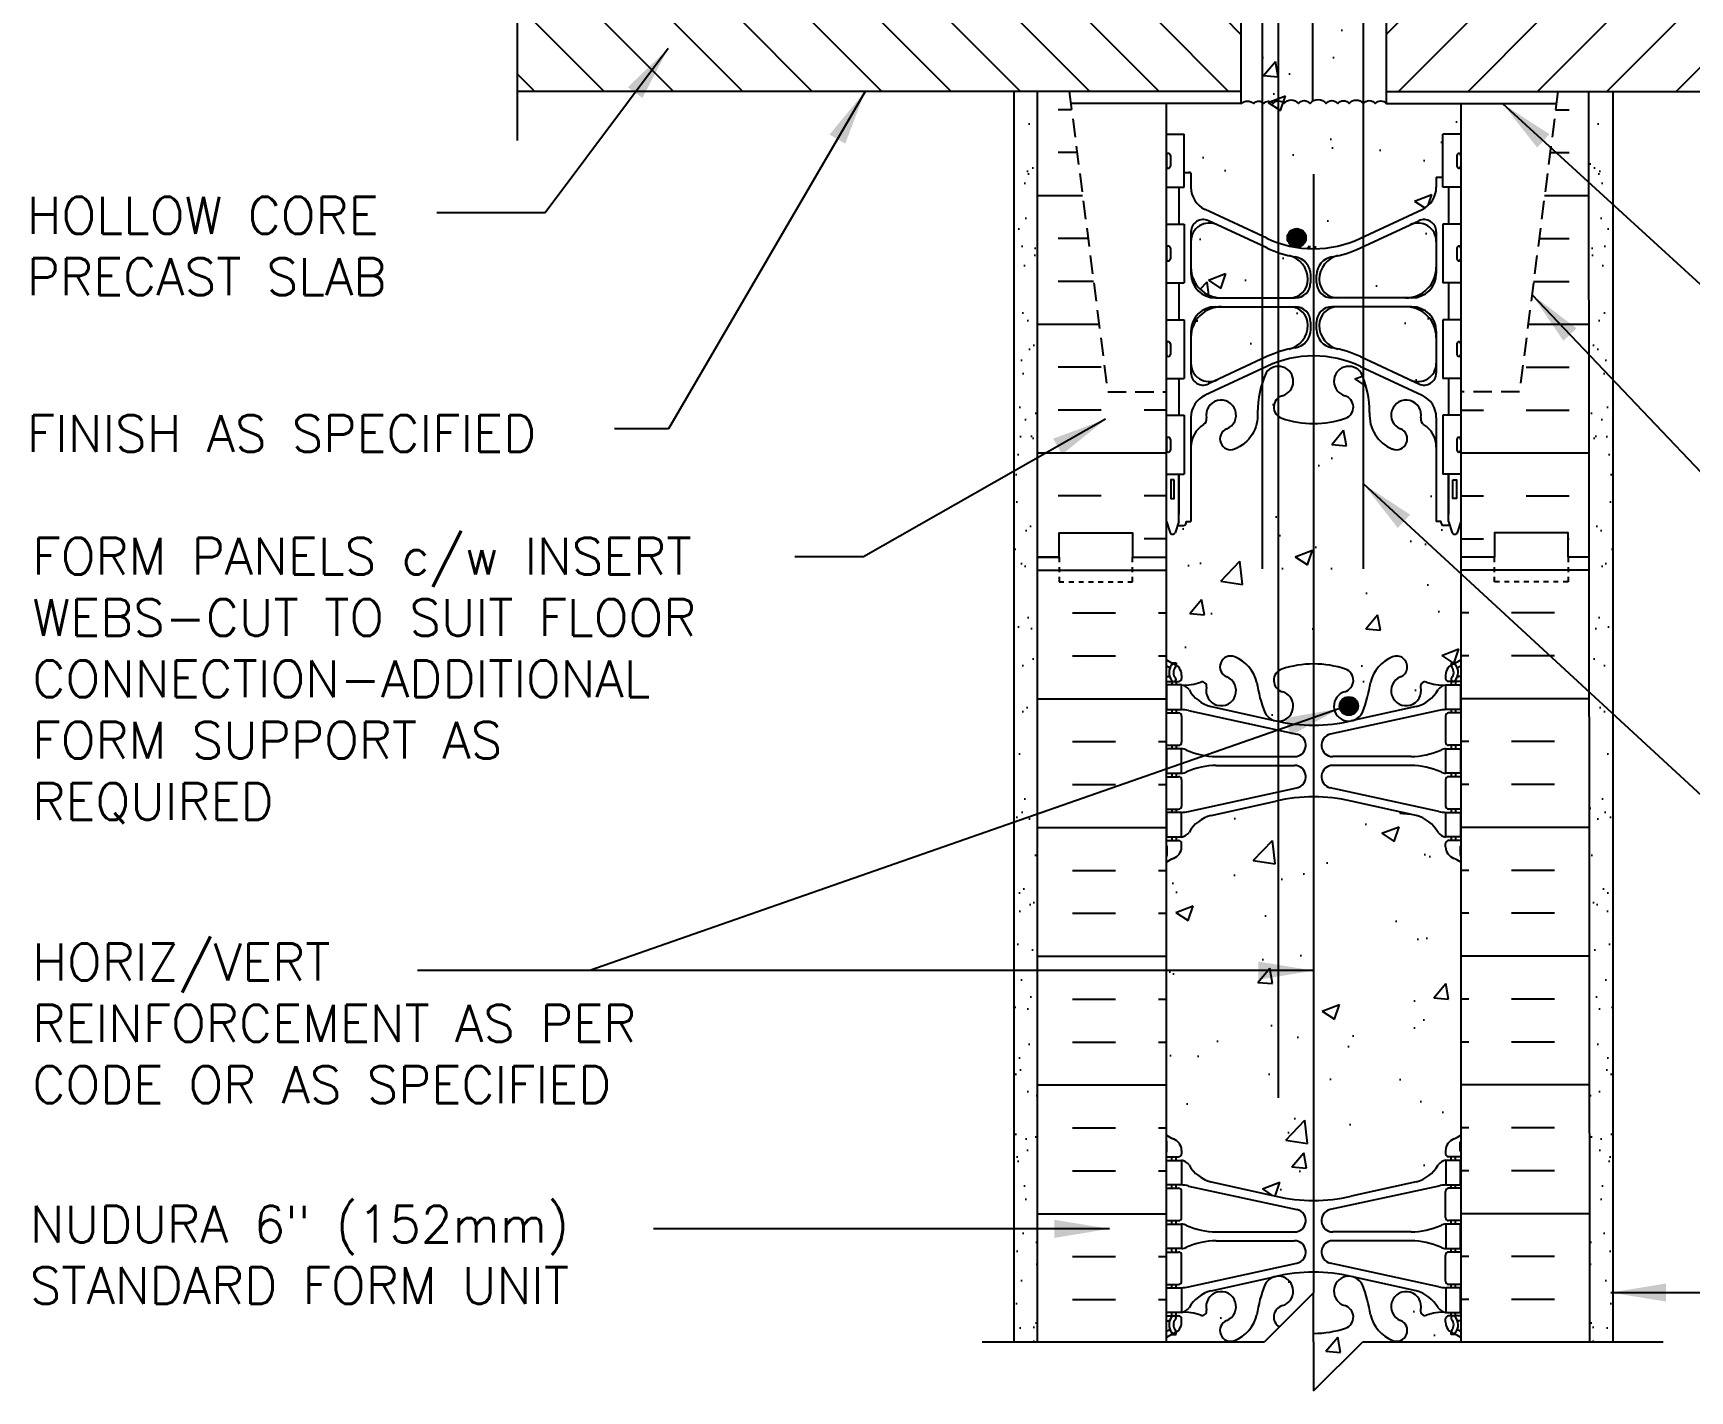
# Model space of a CAD drawing. Header units: inches. Extents: x 64 to 116.3, y 188.2 to 261.
# Drawn here: x 64.03 to 97.79, y 217 to 244.69 of the extents above; entities that cross this region are included whole.
import ezdxf

# ---------------------------------------------------------------- set-up
doc = ezdxf.new("R2010")
doc.units = ezdxf.units.IN
doc.header["$MEASUREMENT"] = 0
doc.linetypes.add('DASHED2', pattern=[0.375, 0.25, -0.125])
doc.linetypes.add('HIDDEN2', pattern=[0.1875, 0.125, -0.0625])
for name, color, linetype in [('HATCH', 12, 'Continuous'), ('Hidden2', 12, 'HIDDEN2'), ('line25', 2, 'Continuous'), ('LINE3', 3, 'Continuous'), ('LINE50', 5, 'Continuous'), ('LINE9', 9, 'Continuous'), ('TEXT', 4, 'Continuous'), ('Web_Edge', 9, 'Continuous')]:
    doc.layers.add(name, color=color, linetype=linetype)
doc.styles.add('DIM', font='romans.shx', dxfattribs={"width": 0.7})
doc.styles.add('ROMANS', font='romans.shx', dxfattribs={"height": 0.75})
doc.dimstyles.new('ext_12', dxfattribs={"dimscale": 12, "dimtxt": 0.09375, "dimasz": 0.09375, "dimexe": 0.09375, "dimexo": 0.0625, "dimgap": 0.0625, "dimtad": 1, "dimdec": 1, "dimzin": 3, "dimdsep": 46, "dimlunit": 4, "dimtxsty": 'DIM', "dimcen": 0.09, "dimdle": 0.09375, "dimclrt": 4, "dimadec": 0, "dimazin": 0, "dimtfac": 1, "dimtdec": 1, "dimtmove": 2, "dimatfit": 3, "dimfxl": 1, "dimfrac": 2, "dimtolj": 1, "dimtzin": 0, "dimarcsym": 0})

msp = doc.modelspace()

# ---------------------------------------------------------------- hatches: boundary and pattern name
at = {"layer": 'HATCH'}
h = msp.add_hatch(dxfattribs=at)
h.set_pattern_fill('AR-CONC', color=256, scale=0.5)
h.set_pattern_definition([(50, (0, 0), (3.5863, -0.31376), [0.375, -4.125]), (355, (0, 0), (-0.693757, 3.76096), [0.3, -3.3]), (100.4514, (0.299, -0.026), (2.892544, 3.4472), [0.3187, -3.50571]), (46.1842, (0, 1), (5.33621, -0.827596), [0.5625, -6.1875]), (96.6356, (0.4447, 0.931), (4.67331, 4.87059), [0.47805, -5.25857]), (351.1842, (0, 1), (4.67331, 4.87059), [0.45, -4.95]), (21, (0.5, 0.75), (2.984535, -2.013094), [0.375, -4.125]), (326, (0.5, 0.75), (1.216577, 3.62575), [0.3, -3.3]), (71.4514, (0.7487, 0.5822), (4.20111, 1.612656), [0.3187, -3.50571]), (37.5, (0, 0), (0.060799, 1.664469), [0, -3.26, 0, -3.35, 0, -3.3125]), (7.5, (0, 0), (1.315348, 1.972059), [0, -1.91, 0, -3.185, 0, -1.2625]), (327.5, (-1.115, 0), (2.669112, -0.1127744), [0, -1.25, 0, -3.9, 0, -5.175]), (317.5, (-1.615, 0), (2.91593, 0.500525), [0, -1.625, 0, -2.59, 0, -3.675])])
h.paths.add_polyline_path([(92.981, 258.141, 0.089996), (93.136, 258.23), (93.14, 260.004), (91.145, 260.004), (90.145, 259.004), (90.145, 261.004), (89.145, 260.004), (87.125, 260.004), (87.125, 258.22, 0.082415), (87.268, 258.141, -0.317837), (87.435, 257.905), (87.435, 257.838, -0.414214), (87.372, 257.775), (87.325, 257.775), (87.325, 257.705), (87.43, 257.705, -0.188973), (87.586, 257.61, 0.196323), (88.035, 257.264), (89.357, 256.974, 0.057795), (90.125, 256.885, 0.057795), (90.893, 256.974), (92.215, 257.264, 0.196323), (92.664, 257.61, -0.188973), (92.82, 257.705), (92.925, 257.705), (92.925, 257.775), (92.877, 257.775, -0.414214), (92.815, 257.838), (92.815, 257.905, -0.317837)])
h.paths.add_polyline_path([(91.604, 251.501), (93.812, 251.501), (93.812, 252.001), (93.125, 252.001), (93.129, 254.087, 0.066908), (93.015, 254.156), (92.925, 254.156), (92.925, 254.198, -0.249069), (92.815, 254.405), (92.815, 254.473, -0.414214), (92.877, 254.535), (92.925, 254.535), (92.925, 254.605), (92.82, 254.605, 0.10046), (92.426, 254.548, -0.601435), (92.306, 254.653, 2.182095), (91.896, 254.44, -1), (91.733, 254.032, -0.24438), (91.285, 254.552, 0.053157), (91.119, 255.166, 0.223253), (90.918, 255.331), (90.899, 255.336, 0.955472), (90.76, 254.742, -0.735593), (90.773, 254.284, -0.082755), (90.125, 254.176, -0.082755), (89.476, 254.284, -0.735593), (89.489, 254.742, 0.955472), (89.351, 255.336), (89.331, 255.331, 0.223253), (89.131, 255.166, 0.053157), (88.965, 254.552, -0.24438), (88.516, 254.032, -1), (88.353, 254.44, 2.182095), (87.943, 254.653, -0.601435), (87.823, 254.548, 0.10046), (87.43, 254.605), (87.325, 254.605), (87.325, 254.535), (87.372, 254.535, -0.414214), (87.435, 254.473), (87.435, 254.405, -0.249069), (87.325, 254.198), (87.325, 254.156), (87.235, 254.156, 0.064398), (87.125, 254.09), (87.125, 252.001), (86.437, 252.001), (86.437, 251.501), (88.645, 251.501), (88.645, 248.501), (88.645, 243.501), (88.645, 243.251, -0.409481), (88.906, 243.251, -0.520567), (89.111, 243.251, -0.520567), (89.298, 243.251, -0.520567), (89.521, 243.251, -0.520567), (89.814, 243.251, -0.520567), (90.054, 243.251, -0.520567), (90.379, 243.251, -0.520567), (90.618, 243.251, -0.520567), (90.852, 243.251, -0.520567), (91.137, 243.251, -0.520567), (91.382, 243.251, -0.520567), (91.604, 243.251), (91.604, 243.501), (91.604, 248.501)])
h.paths.add_polyline_path([(88.645, 248.501), (88.645, 250.001), (85.145, 250.001), (85.145, 245.001), (88.645, 245.001)])
h.paths.add_polyline_path([(95.104, 250.001), (91.604, 250.001), (91.604, 248.501), (91.604, 245.001), (95.104, 245.001)])
h.paths.add_polyline_path([(92.759, 242.626), (93.125, 242.626), (93.125, 243.251), (91.604, 243.251, 0.520567), (91.382, 243.251, 0.520567), (91.137, 243.251, 0.520567), (90.852, 243.251, 0.520567), (90.618, 243.251, 0.520567), (90.379, 243.251, 0.520567), (90.054, 243.251, 0.520567), (89.814, 243.251, 0.520567), (89.521, 243.251, 0.520567), (89.298, 243.251, 0.520567), (89.111, 243.251, 0.520567), (88.906, 243.251, 0.409481), (88.645, 243.251), (87.125, 243.251), (87.125, 242.626), (87.49, 242.626), (87.49, 241.842), (87.625, 241.842), (87.625, 241.548, 0.291097), (87.913, 241.095), (89.171, 240.506, 0.109869), (90.125, 240.294, 0.109869), (91.078, 240.506), (92.337, 241.095, 0.291097), (92.625, 241.548), (92.625, 241.751), (92.759, 241.751)])
h.paths.add_polyline_path([(89.621, 240.153, -0.053094), (89.171, 240.308), (88.159, 240.781, 0.549071), (87.625, 240.442), (87.625, 239.915, 0.414214), (88.25, 239.29), (89.635, 239.29, 0.413582), (90.01, 239.664, 0.350119)])
h.paths.add_polyline_path([(90.01, 238.736, 0.413582), (89.635, 239.11), (88.25, 239.11, 0.414214), (87.625, 238.485), (87.625, 237.958, 0.549071), (88.159, 237.619), (89.171, 238.093, -0.053094), (89.621, 238.248, 0.350119)])
h.paths.add_polyline_path([(92, 239.11), (90.615, 239.11, 0.413582), (90.24, 238.736, 0.350119), (90.628, 238.248, -0.053094), (91.078, 238.093), (92.091, 237.619, 0.549071), (92.625, 237.958), (92.625, 238.485, 0.414214)])
h.paths.add_polyline_path([(92.625, 240.442, 0.549071), (92.091, 240.781), (91.078, 240.308, -0.053094), (90.628, 240.153, 0.350119), (90.24, 239.664, 0.413582), (90.615, 239.29), (92, 239.29, 0.414214), (92.625, 239.915)])
h.paths.add_polyline_path([(92.625, 236.245, 0.258958), (92.366, 236.712, -0.31131), (92.309, 236.842, 2.127293), (91.896, 236.618, -1), (91.733, 236.209, -0.325306), (91.266, 236.952, 0.10488), (91.094, 237.763, 1.422913), (90.76, 237.296, -0.735593), (90.773, 236.838, -0.082755), (90.125, 236.73, -0.082755), (89.476, 236.838, -0.735593), (89.489, 237.296, 1.422913), (89.155, 237.763, 0.10488), (88.983, 236.952, -0.325306), (88.516, 236.209, -1), (88.353, 236.618, 2.127293), (87.94, 236.842, -0.31131), (87.884, 236.712, 0.258958), (87.625, 236.245), (87.625, 234.73), (87.525, 234.73), (87.525, 234.7, -0.414214), (87.475, 234.65), (87.349, 234.65), (87.3, 234.5, -0.6), (87.2, 234.5), (87.125, 234.73), (87.125, 234.001), (87.125, 231.912, 0.064398), (87.235, 231.846), (87.325, 231.846), (87.325, 231.805, -0.249069), (87.435, 231.598), (87.435, 231.53, -0.414214), (87.372, 231.468), (87.325, 231.468), (87.325, 231.398), (87.43, 231.398, 0.10046), (87.823, 231.455, -0.601435), (87.943, 231.35, 2.182095), (88.353, 231.563, -1), (88.516, 231.971, -0.24438), (88.965, 231.451, 0.053157), (89.131, 230.836, 0.223253), (89.331, 230.672), (89.351, 230.667, 0.955472), (89.489, 231.261, -0.735593), (89.476, 231.719, -0.082755), (90.125, 231.827, -0.082755), (90.773, 231.719, -0.735593), (90.76, 231.261, 0.955472), (90.899, 230.667), (90.918, 230.672, 0.223253), (91.119, 230.836, 0.053157), (91.285, 231.451, -0.24438), (91.733, 231.971, -1), (91.896, 231.563, 2.182095), (92.306, 231.35, -0.601435), (92.426, 231.455, 0.10046), (92.82, 231.398), (92.925, 231.398), (92.925, 231.468), (92.877, 231.468, -0.414214), (92.815, 231.53), (92.815, 231.598, -0.249069), (92.925, 231.805), (92.925, 231.846), (93.015, 231.846, 0.064398), (93.125, 231.912), (93.125, 234.73), (93.05, 234.5, -0.6), (92.95, 234.5), (92.901, 234.65), (92.775, 234.65, -0.414214), (92.725, 234.7), (92.725, 234.73), (92.625, 234.73)])
h.paths.add_polyline_path([(93.125, 227.783, 0.082415), (92.981, 227.862, -0.317837), (92.815, 228.098), (92.815, 228.165, -0.414214), (92.877, 228.228), (92.925, 228.228), (92.925, 228.298), (92.82, 228.298, -0.188973), (92.664, 228.392, 0.196323), (92.215, 228.739), (90.893, 229.029, 0.057795), (90.125, 229.118, 0.057795), (89.357, 229.029), (88.035, 228.739, 0.196323), (87.586, 228.392, -0.188973), (87.43, 228.298), (87.325, 228.298), (87.325, 228.228), (87.372, 228.228, -0.414214), (87.435, 228.165), (87.435, 228.098, -0.317837), (87.268, 227.862, 0.082415), (87.125, 227.783), (87.125, 222.22, 0.082415), (87.268, 222.141, -0.317837), (87.435, 221.905), (87.435, 221.838, -0.414214), (87.372, 221.775), (87.325, 221.775), (87.325, 221.705), (87.43, 221.705, -0.188973), (87.586, 221.61, 0.196323), (88.035, 221.264), (89.357, 220.974, 0.057795), (90.125, 220.885, 0.057795), (90.893, 220.974), (92.215, 221.264, 0.196323), (92.664, 221.61, -0.188973), (92.82, 221.705), (92.925, 221.705), (92.925, 221.775), (92.877, 221.775, -0.414214), (92.815, 221.838), (92.815, 221.905, -0.317837), (92.981, 222.141, 0.082415), (93.125, 222.22)])
h.paths.add_polyline_path([(91.125, 218.004), (91.815, 218.016, -0.095425), (91.733, 218.032, -0.24438), (91.285, 218.552, 0.053157), (91.119, 219.166, 0.223253), (90.918, 219.331), (90.899, 219.336, 0.955472), (90.76, 218.742, -0.735593), (90.773, 218.284, -0.082755), (90.125, 218.176), (90.125, 218.004), (90.125, 217.004)])
h.paths.add_polyline_path([(92.925, 218.198, -0.249069), (92.815, 218.405), (92.815, 218.473, -0.414214), (92.877, 218.535), (92.925, 218.535), (92.925, 218.605), (92.82, 218.605, 0.10046), (92.426, 218.548, -0.601435), (92.306, 218.653, 2.182095), (91.896, 218.44, -0.825776), (91.815, 218.016), (93.125, 218.013), (93.125, 218.09, 0.064398), (93.015, 218.156), (92.925, 218.156)])
h.paths.add_polyline_path([(88.353, 218.44, 2.182095), (87.943, 218.653, -0.601435), (87.823, 218.548, 0.10046), (87.43, 218.605), (87.325, 218.605), (87.325, 218.535), (87.372, 218.535, -0.414214), (87.435, 218.473), (87.435, 218.405, -0.249069), (87.325, 218.198), (87.325, 218.156), (87.235, 218.156, 0.064398), (87.125, 218.09), (87.125, 218.004), (88.435, 218.016, -0.825776)])
h.paths.add_polyline_path([(89.428, 218.307, -0.652503), (89.489, 218.742, 0.955472), (89.351, 219.336), (89.331, 219.331, 0.223253), (89.131, 219.166, 0.053157), (88.965, 218.552, -0.24438), (88.516, 218.032, -0.095425), (88.435, 218.016), (89.125, 218.004)])
h = msp.add_hatch(dxfattribs=at)
h.set_pattern_fill('ANSI31', color=256, scale=8, style=0)
h.set_pattern_definition([(135, (81.3246, 250.568), (0.70711, 0.70711), [])])
h.paths.add_polyline_path([(88.645, 245.001), (88.645, 243.501), (73.89, 243.501), (73.89, 245.001)])
h.paths.add_polyline_path([(88.645, 251.501), (88.645, 250.001), (73.89, 250.001), (73.89, 251.501)])
h = msp.add_hatch(dxfattribs=at)
h.set_pattern_fill('ANSI31', color=256, scale=8, style=0)
h.set_pattern_definition([(45, (98.9247, 250.568), (-0.70711, 0.70711), [])])
h.paths.add_polyline_path([(91.604, 245.001), (91.604, 243.501), (106.359, 243.501), (106.359, 245.001)])
h.paths.add_polyline_path([(91.604, 251.501), (91.604, 250.001), (106.359, 250.001), (106.359, 251.501)])
h = msp.add_hatch(dxfattribs=at)
h.set_pattern_fill('AR-SAND', color=256, scale=0.5, style=0)
h.set_pattern_definition([(142.5, (180.1417, 81.4215), (0.0314967, 0.963412), [0, -0.76, 0, -0.85, 0, -0.8125]), (172.5, (180.1417, 81.4215), (-0.884888, 1.411073), [0, -0.41, 0, -0.685, 0, -0.2625]), (212.5, (180.7567, 81.4215), (-1.557071, 0.0028295), [0, -0.25, 0, -0.9, 0, -1.175]), (222.5, (180.7567, 81.4215), (-1.503063, 0.438838), [0, -0.125, 0, -0.59, 0, -0.675])])
h.paths.add_polyline_path([(84.5, 218.004), (84.021, 218.004), (84.02, 243.501), (84.5, 243.501)])
h = msp.add_hatch(dxfattribs=at)
h.set_pattern_fill('INSUL', color=256, scale=7, angle=180, style=0)
h.set_pattern_definition([(180, (94.5417, 233.5014), (-3e-16, -2.625), []), (180, (94.5417, 232.6264), (-3e-16, -2.625), [0.875, -0.875]), (180, (94.5417, 231.7514), (-3e-16, -2.625), [0.875, -0.875])])
h.paths.add_polyline_path([(85.928, 237.375), (85.145, 243.501), (84.5, 243.501), (84.5, 234.001), (84.937, 234.001), (84.937, 234.501), (86.437, 234.501), (86.437, 234.001), (87.125, 234.001), (87.125, 237.375)])
h = msp.add_hatch(dxfattribs=at)
h.set_pattern_fill('INSUL', color=256, scale=7, angle=180, style=0)
h.set_pattern_definition([(7e-15, (85.7076, 233.5014), (3e-16, -2.625), []), (7e-15, (85.7076, 232.6264), (3e-16, -2.625), [0.875, -0.875]), (7e-15, (85.7076, 231.7514), (3e-16, -2.625), [0.875, -0.875])])
h.paths.add_polyline_path([(94.321, 237.375), (93.125, 237.375), (93.125, 234.001), (93.812, 234.001), (93.812, 234.501), (95.312, 234.501), (95.312, 234.001), (95.75, 234.001), (95.729, 243.501), (95.104, 243.501)])
h = msp.add_hatch(dxfattribs=at)
h.set_pattern_fill('AR-SAND', color=256, scale=0.5, style=0)
h.set_pattern_definition([(37.5, (0.10765, 81.4215), (-0.0314967, 0.963412), [0, -0.76, 0, -0.85, 0, -0.8125]), (7.5, (0.1076, 81.4215), (0.884888, 1.411073), [0, -0.41, 0, -0.685, 0, -0.2625]), (327.5, (-0.50735, 81.4215), (1.557071, 0.0028295), [0, -0.25, 0, -0.9, 0, -1.175]), (317.5, (-0.5074, 81.4215), (1.503063, 0.438838), [0, -0.125, 0, -0.59, 0, -0.675])])
h.paths.add_polyline_path([(95.75, 218.004), (96.229, 218.004), (96.229, 243.501), (95.75, 243.501)])
h = msp.add_hatch(dxfattribs=at)
h.set_pattern_fill('AR-CONC', color=256, scale=0.5, style=0)
h.paths.add_polyline_path([(92.815, 230.765, -0.414214), (92.877, 230.828), (92.925, 230.828), (92.925, 230.898), (92.82, 230.898, 0.036537), (92.676, 230.874), (90.464, 230.392, 0.897292), (90.514, 229.938), (92.11, 229.938, 0.097844), (92.716, 230.069, -0.124673), (92.82, 230.098), (92.925, 230.098), (92.925, 230.168), (92.877, 230.168, -0.414214), (92.815, 230.23)])
at = {"layer": 'LINE3'}
for points in [[(89.592, 240.515, 1), (89.967, 240.515, 1)], [(90.656, 230.967, 1), (91.031, 230.967, 1)]]:
    msp.add_hatch(color=256, dxfattribs=at).paths.add_polyline_path(points)

# ---------------------------------------------------------------- linework, layer by layer
at = {"layer": 'HATCH'}
for p, q in [((84.5, 233.742), (87.125, 233.742)), ((95.75, 233.742), (93.125, 233.742)), ((85.213, 232.867), (86.088, 232.867)), ((86.963, 232.867), (87.125, 232.867)), ((93.286, 232.867), (93.125, 232.867)), ((95.036, 232.867), (94.161, 232.867)), ((85.213, 231.992), (86.088, 231.992)), ((86.963, 231.992), (87.125, 231.992)), ((93.286, 231.992), (93.125, 231.992)), ((95.036, 231.992), (94.161, 231.992)), ((84.5, 231.117), (87.125, 231.117)), ((95.75, 231.117), (93.125, 231.117)), ((85.213, 230.242), (86.088, 230.242)), ((86.963, 230.242), (87.125, 230.242)), ((93.286, 230.242), (93.125, 230.242)), ((95.036, 230.242), (94.161, 230.242)), ((85.213, 229.367), (86.088, 229.367)), ((86.963, 229.367), (87.125, 229.367)), ((93.286, 229.367), (93.125, 229.367)), ((95.036, 229.367), (94.161, 229.367)), ((84.5, 228.492), (87.125, 228.492)), ((95.75, 228.492), (93.125, 228.492)), ((85.213, 227.617), (86.088, 227.617)), ((86.963, 227.617), (87.125, 227.617)), ((93.286, 227.617), (93.125, 227.617)), ((95.036, 227.617), (94.161, 227.617)), ((85.213, 226.742), (86.088, 226.742)), ((86.963, 226.742), (87.125, 226.742)), ((93.286, 226.742), (93.125, 226.742)), ((95.036, 226.742), (94.161, 226.742)), ((84.5, 225.867), (87.125, 225.867)), ((95.75, 225.867), (93.125, 225.867)), ((85.213, 224.992), (86.088, 224.992)), ((86.963, 224.992), (87.125, 224.992)), ((93.286, 224.992), (93.125, 224.992)), ((95.036, 224.992), (94.161, 224.992)), ((85.213, 224.117), (86.088, 224.117)), ((86.963, 224.117), (87.125, 224.117)), ((93.286, 224.117), (93.125, 224.117)), ((95.036, 224.117), (94.161, 224.117)), ((84.5, 223.242), (87.125, 223.242)), ((95.75, 223.242), (93.125, 223.242)), ((85.213, 222.367), (86.088, 222.367)), ((86.963, 222.367), (87.125, 222.367)), ((93.286, 222.367), (93.125, 222.367)), ((95.036, 222.367), (94.161, 222.367)), ((85.213, 221.492), (86.088, 221.492)), ((86.963, 221.492), (87.125, 221.492)), ((93.286, 221.492), (93.125, 221.492)), ((95.036, 221.492), (94.161, 221.492)), ((84.5, 220.617), (87.125, 220.617)), ((95.75, 220.617), (93.125, 220.617)), ((85.213, 219.742), (86.088, 219.742)), ((86.963, 219.742), (87.125, 219.742)), ((93.286, 219.742), (93.125, 219.742)), ((95.036, 219.742), (94.161, 219.742)), ((85.213, 218.867), (86.088, 218.867)), ((86.963, 218.867), (87.125, 218.867)), ((93.286, 218.867), (93.125, 218.867)), ((95.036, 218.867), (94.161, 218.867))]:
    msp.add_line(p, q, dxfattribs=at)
msp.add_lwpolyline([(88.645, 243.251, -0.409481), (88.906, 243.251, -0.520567), (89.111, 243.251, -0.520567), (89.298, 243.251, -0.520567), (89.521, 243.251, -0.520567), (89.814, 243.251, -0.520567), (90.054, 243.251, -0.520567), (90.379, 243.251, -0.520567), (90.618, 243.251, -0.520567), (90.852, 243.251, -0.520567), (91.137, 243.251, -0.520567), (91.382, 243.251, -0.520567), (91.604, 243.251)], format="xyb", dxfattribs=at)
at = {"layer": 'Hidden2', "ltscale": 3}
for p, q in [((85.145, 243.501), (85.928, 237.375)), ((95.104, 243.501), (94.321, 237.375)), ((85.928, 237.375), (87.125, 237.375)), ((94.321, 237.375), (93.125, 237.375))]:
    msp.add_line(p, q, dxfattribs=at)
at = {"layer": 'line25'}
for p, q in [((88.645, 243.501), (73.89, 243.501)), ((84.52, 243.501), (73.89, 243.501)), ((88.645, 243.501), (88.645, 243.251)), ((91.604, 243.501), (91.604, 243.251)), ((91.604, 243.501), (106.359, 243.501)), ((95.729, 243.501), (106.359, 243.501)), ((88.645, 243.251), (85.177, 243.251)), ((87.125, 234.001), (87.125, 243.251)), ((91.604, 243.251), (95.072, 243.251)), ((93.125, 243.251), (93.125, 218.004)), ((87.125, 242.626), (87.49, 242.626)), ((87.49, 241.546), (87.49, 242.626)), ((92.759, 241.546), (92.759, 242.626)), ((93.124, 242.626), (92.759, 242.626)), ((87.125, 241.546), (87.49, 241.546)), ((93.124, 241.546), (92.759, 241.546)), ((87.125, 240.796), (87.49, 240.796)), ((87.49, 240.796), (87.49, 239.596)), ((92.759, 240.796), (92.759, 239.596)), ((93.124, 240.796), (92.759, 240.796)), ((87.125, 239.596), (87.49, 239.596)), ((93.124, 239.596), (92.759, 239.596)), ((87.125, 238.846), (87.49, 238.846)), ((87.49, 238.846), (87.49, 237.646)), ((93.124, 238.846), (92.759, 238.846)), ((92.759, 238.846), (92.759, 237.646)), ((87.125, 237.646), (87.49, 237.646)), ((93.124, 237.646), (92.759, 237.646)), ((87.125, 236.896), (87.49, 236.896)), ((87.49, 236.896), (87.49, 235.696)), ((92.759, 236.896), (92.759, 235.696)), ((93.124, 236.896), (92.759, 236.896)), ((87.125, 235.696), (87.49, 235.696)), ((93.124, 235.696), (92.759, 235.696)), ((87.125, 217.992), (87.125, 234.001))]:
    msp.add_line(p, q, dxfattribs=at)
for points in [[(88.645, 251.501), (88.645, 248.501), (88.645, 243.501)], [(91.604, 251.501), (91.604, 248.501), (91.604, 243.501)]]:
    msp.add_lwpolyline(points, dxfattribs=at)
at = {"layer": 'LINE3'}
for p, q in [((90.104, 260.963), (90.104, 243.301)), ((89.409, 222.982), (89.409, 260.268)), ((89.086, 233.764), (89.086, 246.83)), ((91.139, 233.764), (91.139, 246.83)), ((90.124, 241.813), (90.125, 219.004))]:
    msp.add_line(p, q, dxfattribs=at)
for centre in [(89.78, 240.515), (90.843, 230.967)]:
    msp.add_circle(centre, 0.188, dxfattribs=at)
at = {"layer": 'LINE50'}
for p, q in [((95.729, 243.501), (95.75, 218.004)), ((84.5, 217.992), (84.5, 234.001))]:
    msp.add_line(p, q, dxfattribs=at)
for points in [[(84.937, 234.001), (84.5, 234.001), (84.5, 243.501)], [(84.5, 234.001), (84.937, 234.001), (84.937, 234.501), (86.437, 234.501), (86.437, 234.001), (87.125, 234.001)], [(84.5, 234.001), (84.937, 234.001), (84.937, 234.501), (86.437, 234.501), (86.437, 234.001), (87.125, 234.001)], [(95.749, 234.001), (95.312, 234.001), (95.312, 234.501), (93.812, 234.501), (93.812, 234.001), (93.124, 234.001)]]:
    msp.add_lwpolyline(points, dxfattribs=at)
at = {"layer": 'LINE9'}
for p, q in [((84.021, 218.004), (84.02, 243.501)), ((96.229, 218.004), (96.229, 243.501)), ((87.125, 242.196), (87.125, 241.976)), ((87.125, 242.141), (87.125, 242.141)), ((87.165, 242.236), (87.165, 242.236)), ((87.205, 242.196), (87.205, 241.976)), ((93.045, 242.196), (93.045, 241.976)), ((93.085, 242.236), (93.085, 242.236)), ((93.125, 242.196), (93.125, 241.976)), ((93.125, 242.141), (93.125, 242.141)), ((87.125, 242.031), (87.125, 242.031)), ((87.165, 241.936), (87.165, 241.936)), ((87.625, 241.842), (87.49, 241.842)), ((87.625, 241.842), (87.625, 241.548)), ((93.085, 241.936), (93.085, 241.936)), ((93.125, 242.031), (93.125, 242.031)), ((92.625, 241.751), (92.625, 241.548)), ((92.625, 241.751), (92.759, 241.751)), ((89.171, 240.506), (87.913, 241.095)), ((91.078, 240.506), (92.337, 241.095)), ((89.171, 240.308), (87.981, 240.865)), ((91.078, 240.308), (92.269, 240.865)), ((87.625, 240.638), (87.625, 239.79)), ((92.625, 240.638), (92.625, 239.79)), ((87.125, 240.306), (87.125, 240.086)), ((87.125, 240.251), (87.125, 240.251)), ((87.125, 240.141), (87.125, 240.141)), ((87.165, 240.346), (87.165, 240.346)), ((87.205, 240.306), (87.205, 240.086)), ((93.045, 240.306), (93.045, 240.086)), ((93.085, 240.346), (93.085, 240.346)), ((93.125, 240.306), (93.125, 240.086)), ((93.125, 240.251), (93.125, 240.251)), ((93.125, 240.141), (93.125, 240.141)), ((87.165, 240.046), (87.165, 240.046)), ((90.065, 239.603), (90.065, 239.757)), ((90.185, 239.603), (90.185, 239.757)), ((93.085, 240.046), (93.085, 240.046)), ((88.125, 239.29), (89.752, 239.29)), ((88.125, 239.11), (89.752, 239.11)), ((92.125, 239.29), (90.497, 239.29)), ((92.125, 239.11), (90.497, 239.11)), ((90.01, 238.735), (90.01, 238.735)), ((90.065, 238.643), (90.065, 238.798)), ((90.185, 238.643), (90.185, 238.798)), ((90.24, 238.735), (90.24, 238.735)), ((87.625, 238.61), (87.625, 237.762)), ((92.625, 238.61), (92.625, 237.762)), ((87.125, 238.356), (87.125, 238.136)), ((87.125, 238.301), (87.125, 238.301)), ((87.125, 238.191), (87.125, 238.191)), ((87.165, 238.096), (87.165, 238.096)), ((87.205, 238.356), (87.205, 238.136)), ((89.171, 238.093), (87.981, 237.535)), ((91.078, 238.093), (92.269, 237.535)), ((93.045, 238.356), (93.045, 238.136)), ((93.085, 238.096), (93.085, 238.096)), ((93.125, 238.356), (93.125, 238.136)), ((93.125, 238.301), (93.125, 238.301)), ((93.125, 238.191), (93.125, 238.191)), ((89.171, 237.894), (87.913, 237.305)), ((91.078, 237.894), (92.337, 237.305)), ((87.625, 236.852), (87.625, 234.73)), ((92.625, 236.852), (92.625, 234.73)), ((87.125, 236.406), (87.125, 236.186)), ((87.165, 236.446), (87.165, 236.446)), ((87.205, 236.406), (87.205, 236.186)), ((93.045, 236.406), (93.045, 236.186)), ((93.085, 236.446), (93.085, 236.446)), ((93.125, 236.406), (93.125, 236.186)), ((87.125, 236.351), (87.125, 236.351)), ((87.125, 236.241), (87.125, 236.241)), ((87.165, 236.146), (87.165, 236.146)), ((93.085, 236.146), (93.085, 236.146)), ((93.125, 236.351), (93.125, 236.351)), ((93.125, 236.241), (93.125, 236.241)), ((87.375, 234.73), (87.375, 235.696)), ((92.875, 234.73), (92.875, 235.696)), ((87.125, 234.73), (87.2, 234.5)), ((87.375, 234.73), (87.3, 234.5)), ((87.525, 234.7), (87.525, 234.73)), ((87.525, 234.73), (87.625, 234.73)), ((87.525, 234.7), (87.525, 234.7)), ((92.725, 234.73), (92.625, 234.73)), ((92.725, 234.7), (92.725, 234.73)), ((92.725, 234.7), (92.725, 234.7)), ((92.875, 234.73), (92.95, 234.5)), ((93.125, 234.73), (93.05, 234.5)), ((87.349, 234.65), (87.475, 234.65)), ((92.901, 234.65), (92.775, 234.65)), ((90.125, 219.004), (89.125, 218.004)), ((90.125, 218.004), (90.125, 219.004)), ((83.373, 218.004), (89.125, 218.004)), ((90.125, 217.004), (91.125, 218.004)), ((90.125, 218.004), (90.125, 217.004)), ((91.125, 218.004), (97.25, 218.004))]:
    msp.add_line(p, q, dxfattribs=at)
at = {"layer": 'LINE9', "linetype": 'DASHED2', "ltscale": 0.15}
for p, q in [((84.937, 234.001), (84.937, 233.501)), ((86.437, 233.501), (86.437, 234.001)), ((93.812, 233.501), (93.812, 234.001)), ((95.312, 234.001), (95.312, 233.501)), ((84.937, 233.501), (86.437, 233.501)), ((95.312, 233.501), (93.812, 233.501))]:
    msp.add_line(p, q, dxfattribs=at)
at = {"layer": 'LINE9'}
for points in [[(73.89, 254.001), (73.89, 249.251), (74.89, 248.251), (72.89, 248.251), (73.89, 247.251), (73.89, 242.501)], [(87.375, 241.546), (87.375, 240.796)], [(92.875, 241.546), (92.875, 240.796)], [(87.375, 239.596), (87.375, 238.846)], [(92.875, 239.596), (92.875, 238.846)], [(87.375, 237.646), (87.375, 236.896)], [(92.875, 237.646), (92.875, 236.896)], [(87.375, 235.696), (87.375, 234.88)], [(92.875, 235.696), (92.875, 234.88)]]:
    msp.add_lwpolyline(points, dxfattribs=at)
for points in [[(88.983, 236.952, -0.325312), (88.516, 236.209)], [(91.266, 236.952, 0.325312), (91.733, 236.209)]]:
    msp.add_lwpolyline(points, format="xyb", dxfattribs=at)
for points in [[(87.285, 235.58), (87.215, 235.58), (87.215, 235.2), (87.285, 235.2)], [(92.965, 235.58), (93.035, 235.58), (93.035, 235.2), (92.965, 235.2)]]:
    msp.add_lwpolyline(points, close=True, dxfattribs=at)
for centre, radius, start, end in [((87.165, 242.196), 0.04, 90, 180), ((87.165, 242.196), 0.04, 0, 90), ((93.085, 242.196), 0.04, 90, 180), ((93.085, 242.196), 0.04, 360, 90), ((87.165, 241.976), 0.04, 180, 270), ((87.165, 241.976), 0.04, 270, 0), ((93.085, 241.976), 0.04, 180, 270), ((93.085, 241.976), 0.04, 270, 0), ((88.125, 241.548), 0.5, 180, 244.9204), ((92.125, 241.548), 0.5, 295.0796, 360), ((87.875, 240.638), 0.25, 64.9204, 180), ((88, 240.442), 0.375, 64.9204, 180), ((92.25, 240.442), 0.375, 0, 115.0796), ((92.375, 240.638), 0.25, 360, 115.0796), ((90.125, 242.544), 2.25, 244.9204, 270), ((90.125, 242.544), 2.25, 270, 295.0796), ((87.165, 240.306), 0.04, 90, 180), ((87.165, 240.086), 0.04, 180, 270), ((87.165, 240.306), 0.04, 0, 90), ((87.165, 240.086), 0.04, 270, 0), ((90.125, 242.346), 2.25, 244.9204, 260.4613), ((89.51, 239.665), 0.5, 0, 77.0773), ((89.69, 239.757), 0.375, 0, 80.4613), ((90.56, 239.757), 0.375, 99.5387, 180), ((90.74, 239.665), 0.5, 102.9227, 180), ((90.125, 242.346), 2.25, 279.5387, 295.0796), ((93.085, 240.306), 0.04, 90, 180), ((93.085, 240.086), 0.04, 180, 270), ((93.085, 240.306), 0.04, 360, 90), ((93.085, 240.086), 0.04, 270, 0), ((88.25, 239.915), 0.625, 180, 270), ((88.125, 239.79), 0.5, 180, 270), ((92, 239.915), 0.625, 270, 0), ((92.125, 239.79), 0.5, 270, 360), ((89.635, 239.665), 0.375, 270, 0), ((89.752, 239.603), 0.312, 270, 0), ((90.497, 239.603), 0.312, 180, 270), ((90.615, 239.665), 0.375, 180, 270), ((88.25, 238.485), 0.625, 90, 180), ((88.125, 238.61), 0.5, 90, 180), ((89.635, 238.735), 0.375, 0, 90), ((89.752, 238.798), 0.312, 0, 90), ((90.497, 238.798), 0.312, 90, 180), ((90.615, 238.735), 0.375, 90, 180), ((92, 238.485), 0.625, 360, 90), ((92.125, 238.61), 0.5, 360, 90), ((89.51, 238.735), 0.5, 282.9227, 0), ((90.74, 238.735), 0.5, 180, 257.0773), ((87.165, 238.356), 0.04, 90, 180), ((87.165, 238.356), 0.04, 0, 90), ((89.69, 238.643), 0.375, 279.5387, 0), ((90.56, 238.643), 0.375, 180, 260.4613), ((93.085, 238.356), 0.04, 90, 180), ((93.085, 238.356), 0.04, 360, 90), ((87.165, 238.136), 0.04, 180, 270), ((87.165, 238.136), 0.04, 270, 0), ((90.125, 236.055), 2.25, 99.5387, 115.0796), ((90.125, 235.856), 2.25, 90, 115.0796), ((90.125, 235.856), 2.25, 64.9204, 90), ((90.125, 236.055), 2.25, 64.9204, 80.4613), ((93.085, 238.136), 0.04, 180, 270), ((93.085, 238.136), 0.04, 270, 0), ((88, 237.958), 0.375, 180, 295.0796), ((87.875, 237.762), 0.25, 180, 295.0796), ((90.983, 236.951), 2, 156.0362, 179.9854), ((89.406, 237.59), 0.305, 285.7253, 145.3297), ((90.843, 237.59), 0.305, 34.6703, 254.2747), ((89.266, 236.951), 2, 0.0146, 23.9638), ((92.25, 237.958), 0.375, 244.9204, 360), ((92.375, 237.762), 0.25, 244.9204, 360), ((88.125, 236.852), 0.5, 115.0796, 180), ((88.24, 236.901), 0.305, 291.8037, 191.0944), ((89.554, 237.065), 0.24, 105.7253, 251.077), ((90.695, 237.065), 0.24, 288.923, 74.2747), ((92.01, 236.901), 0.305, 348.9056, 248.1963), ((92.125, 236.852), 0.5, 360, 64.9204), ((88.175, 236.245), 0.55, 121.9268, 180), ((87.818, 236.818), 0.125, 301.9268, 11.0944), ((90.125, 238.73), 2, 251.077, 270), ((90.125, 238.73), 2, 270, 288.923), ((92.432, 236.818), 0.125, 168.9056, 238.0732), ((92.075, 236.245), 0.55, 360, 58.0732), ((87.165, 236.406), 0.04, 90, 180), ((87.165, 236.406), 0.04, 0, 90), ((88.435, 236.414), 0.22, 111.8037, 291.8037), ((91.815, 236.414), 0.22, 248.1963, 68.1963), ((93.085, 236.406), 0.04, 90, 180), ((93.085, 236.406), 0.04, 360, 90), ((87.165, 236.186), 0.04, 180, 270), ((87.165, 236.186), 0.04, 270, 0), ((93.085, 236.186), 0.04, 180, 270), ((93.085, 236.186), 0.04, 270, 0), ((87.475, 234.7), 0.05, 270, 0), ((92.775, 234.7), 0.05, 180, 270), ((87.25, 234.527), 0.0567, 208.0725, 331.9275), ((93, 234.527), 0.0567, 208.0725, 331.9275)]:
    msp.add_arc(centre, radius, start, end, dxfattribs=at)
at = {"layer": 'Web_Edge'}
for p, q in [((87.235, 231.846), (87.325, 231.846)), ((87.325, 231.846), (87.325, 231.805)), ((92.925, 231.846), (92.925, 231.805)), ((93.015, 231.846), (92.925, 231.846)), ((87.125, 231.568), (87.167, 231.568)), ((87.125, 231.468), (87.372, 231.468)), ((87.235, 231.468), (87.235, 231.398)), ((87.325, 231.468), (87.325, 231.398)), ((87.435, 231.598), (87.435, 231.53)), ((92.815, 231.598), (92.815, 231.53)), ((93.125, 231.468), (92.877, 231.468)), ((92.925, 231.468), (92.925, 231.398)), ((93.015, 231.468), (93.015, 231.398)), ((93.125, 231.568), (93.083, 231.568)), ((88.035, 230.956), (89.357, 230.666)), ((92.215, 230.956), (90.893, 230.666)), ((87.125, 230.828), (87.372, 230.828)), ((87.235, 230.898), (87.235, 230.828)), ((87.325, 230.898), (87.325, 230.828)), ((87.435, 230.765), (87.435, 230.23)), ((87.574, 230.874), (89.785, 230.392)), ((92.676, 230.874), (90.464, 230.392)), ((92.815, 230.765), (92.815, 230.23)), ((93.125, 230.828), (92.877, 230.828)), ((92.925, 230.898), (92.925, 230.828)), ((93.015, 230.898), (93.015, 230.828)), ((87.125, 230.168), (87.372, 230.168)), ((87.235, 230.168), (87.235, 230.098)), ((87.325, 230.168), (87.325, 230.098)), ((93.125, 230.168), (92.877, 230.168)), ((92.925, 230.168), (92.925, 230.098)), ((93.015, 230.168), (93.015, 230.098)), ((88.139, 229.938), (89.736, 229.938)), ((88.139, 229.758), (89.736, 229.758)), ((92.11, 229.938), (90.514, 229.938)), ((92.11, 229.758), (90.514, 229.758)), ((87.125, 229.528), (87.372, 229.528)), ((87.235, 229.598), (87.235, 229.528)), ((87.325, 229.598), (87.325, 229.528)), ((87.435, 229.465), (87.435, 228.93)), ((87.574, 228.821), (89.785, 229.303)), ((92.676, 228.821), (90.464, 229.303)), ((92.815, 229.465), (92.815, 228.93)), ((93.125, 229.528), (92.877, 229.528)), ((92.925, 229.598), (92.925, 229.528)), ((93.015, 229.598), (93.015, 229.528)), ((88.035, 228.739), (89.357, 229.029)), ((92.215, 228.739), (90.893, 229.029)), ((87.125, 228.868), (87.372, 228.868)), ((87.235, 228.868), (87.235, 228.798)), ((87.325, 228.868), (87.325, 228.798)), ((93.125, 228.868), (92.877, 228.868)), ((92.925, 228.868), (92.925, 228.798)), ((93.015, 228.868), (93.015, 228.798)), ((87.235, 228.298), (87.235, 228.228)), ((87.325, 228.298), (87.325, 228.228)), ((92.925, 228.298), (92.925, 228.228)), ((93.015, 228.298), (93.015, 228.228)), ((87.125, 228.228), (87.372, 228.228)), ((87.135, 228.108), (87.135, 227.921)), ((87.435, 228.098), (87.435, 228.165)), ((92.815, 228.098), (92.815, 228.165)), ((93.125, 228.228), (92.877, 228.228)), ((93.115, 228.108), (93.115, 227.921)), ((87.135, 221.895), (87.135, 222.081)), ((87.435, 221.905), (87.435, 221.838)), ((92.815, 221.905), (92.815, 221.838)), ((93.115, 221.895), (93.115, 222.081)), ((87.125, 221.775), (87.372, 221.775)), ((87.235, 221.705), (87.235, 221.775)), ((87.325, 221.705), (87.325, 221.775)), ((93.125, 221.775), (92.877, 221.775)), ((92.925, 221.705), (92.925, 221.775)), ((93.015, 221.705), (93.015, 221.775)), ((87.235, 221.135), (87.235, 221.205)), ((87.325, 221.135), (87.325, 221.205)), ((87.574, 221.181), (89.785, 220.7)), ((88.035, 221.264), (89.357, 220.974)), ((92.676, 221.181), (90.464, 220.7)), ((92.215, 221.264), (90.893, 220.974)), ((92.925, 221.135), (92.925, 221.205)), ((93.015, 221.135), (93.015, 221.205)), ((87.125, 221.135), (87.372, 221.135)), ((87.435, 220.538), (87.435, 221.073)), ((92.815, 220.538), (92.815, 221.073)), ((93.125, 221.135), (92.877, 221.135)), ((87.125, 220.475), (87.372, 220.475)), ((87.235, 220.405), (87.235, 220.475)), ((87.325, 220.405), (87.325, 220.475)), ((88.139, 220.245), (89.736, 220.245)), ((92.11, 220.245), (90.514, 220.245)), ((93.125, 220.475), (92.877, 220.475)), ((92.925, 220.405), (92.925, 220.475)), ((93.015, 220.405), (93.015, 220.475)), ((87.125, 219.835), (87.372, 219.835)), ((87.235, 219.835), (87.235, 219.905)), ((87.325, 219.835), (87.325, 219.905)), ((88.139, 220.065), (89.736, 220.065)), ((92.11, 220.065), (90.514, 220.065)), ((93.125, 219.835), (92.877, 219.835)), ((92.925, 219.835), (92.925, 219.905)), ((93.015, 219.835), (93.015, 219.905)), ((87.435, 219.238), (87.435, 219.773)), ((87.574, 219.129), (89.785, 219.611)), ((92.676, 219.129), (90.464, 219.611)), ((92.815, 219.238), (92.815, 219.773)), ((87.125, 219.175), (87.372, 219.175)), ((87.235, 219.105), (87.235, 219.175)), ((87.325, 219.105), (87.325, 219.175)), ((88.035, 219.046), (89.357, 219.337)), ((92.215, 219.046), (90.893, 219.337)), ((93.125, 219.175), (92.877, 219.175)), ((92.925, 219.105), (92.925, 219.175)), ((93.015, 219.105), (93.015, 219.175)), ((87.125, 218.535), (87.372, 218.535)), ((87.235, 218.535), (87.235, 218.605)), ((87.325, 218.535), (87.325, 218.605)), ((87.435, 218.405), (87.435, 218.473)), ((92.815, 218.405), (92.815, 218.473)), ((93.125, 218.535), (92.877, 218.535)), ((92.925, 218.535), (92.925, 218.605)), ((93.015, 218.535), (93.015, 218.605)), ((87.125, 218.435), (87.167, 218.435)), ((87.235, 218.156), (87.325, 218.156)), ((87.325, 218.156), (87.325, 218.198)), ((92.925, 218.156), (92.925, 218.198)), ((93.015, 218.156), (92.925, 218.156)), ((93.125, 218.435), (93.083, 218.435))]:
    msp.add_line(p, q, dxfattribs=at)
for points in [[(87.13, 230.898), (87.43, 230.898), (87.43, 231.398), (87.13, 231.398)], [(93.12, 230.898), (92.82, 230.898), (92.82, 231.398), (93.12, 231.398)], [(87.13, 229.598), (87.43, 229.598), (87.43, 230.098), (87.13, 230.098)], [(93.12, 229.598), (92.82, 229.598), (92.82, 230.098), (93.12, 230.098)], [(87.13, 228.298), (87.43, 228.298), (87.43, 228.798), (87.13, 228.798)], [(93.12, 228.298), (92.82, 228.298), (92.82, 228.798), (93.12, 228.798)], [(87.13, 221.705), (87.43, 221.705), (87.43, 221.205), (87.13, 221.205)], [(93.12, 221.705), (92.82, 221.705), (92.82, 221.205), (93.12, 221.205)], [(87.13, 220.405), (87.43, 220.405), (87.43, 219.905), (87.13, 219.905)], [(93.12, 220.405), (92.82, 220.405), (92.82, 219.905), (93.12, 219.905)], [(87.13, 219.105), (87.43, 219.105), (87.43, 218.605), (87.13, 218.605)], [(93.12, 219.105), (92.82, 219.105), (92.82, 218.605), (93.12, 218.605)]]:
    msp.add_lwpolyline(points, close=True, dxfattribs=at)
for centre, radius, start, end in [((88.435, 231.767), 0.22, 68.1963, 248.1963), ((88.24, 231.28), 0.745, 13.2652, 68.1963), ((92.01, 231.28), 0.745, 111.8037, 166.7348), ((91.815, 231.767), 0.22, 291.8037, 111.8037), ((87.435, 232.305), 0.5, 231.6833, 250.5288), ((87.435, 232.305), 0.6, 238.8907, 245.0748), ((87.428, 231.652), 0.25, 140.1145, 222.4609), ((87.173, 231.742), 0.02, 340.7916, 65.0748), ((87.271, 231.783), 0.045, 319.1879, 141.448), ((87.185, 231.598), 0.25, 0, 70.5288), ((87.428, 231.652), 0.16, 140.0001, 222.4609), ((89.554, 231.492), 0.24, 108.923, 254.2747), ((90.125, 229.827), 2, 90, 108.923), ((90.125, 229.827), 2, 71.077, 90), ((90.695, 231.492), 0.24, 285.7253, 71.077), ((93.065, 231.598), 0.25, 109.4712, 180), ((92.979, 231.783), 0.045, 38.552, 220.8121), ((92.821, 231.652), 0.16, 317.5391, 39.9999), ((92.815, 232.305), 0.5, 289.4712, 308.3167), ((92.821, 231.652), 0.25, 317.5391, 39.8855), ((93.076, 231.742), 0.02, 114.9252, 199.2084), ((92.815, 232.305), 0.6, 294.9252, 301.1093), ((87.167, 231.588), 0.02, 270, 14.1541), ((87.277, 231.514), 0.045, 222.4609, 42.4609), ((87.372, 231.53), 0.0625, 270, 0), ((87.486, 232.396), 1, 266.7879, 289.9067), ((87.387, 231.151), 0.25, 37.2777, 80.0823), ((88.234, 231.679), 0.75, 210.155, 254.5838), ((87.855, 231.371), 0.09, 346.6795, 108.8651), ((88.24, 231.28), 0.305, 166.6795, 68.1963), ((91.928, 231.921), 3, 189.0273, 201.1984), ((88.322, 231.921), 3, 338.8016, 350.9727), ((92.01, 231.28), 0.305, 111.8037, 13.3205), ((92.015, 231.679), 0.75, 285.4162, 329.845), ((92.394, 231.371), 0.09, 71.1349, 193.3205), ((92.764, 232.396), 1, 250.0933, 273.2121), ((92.863, 231.151), 0.25, 99.9177, 142.7223), ((92.877, 231.53), 0.0625, 180, 270), ((92.972, 231.514), 0.045, 137.5391, 317.5391), ((93.083, 231.588), 0.02, 165.8459, 270), ((89.406, 230.967), 0.305, 205.3782, 74.2747), ((90.843, 230.967), 0.305, 105.7253, 334.6218), ((87.372, 230.765), 0.0625, 0, 90), ((87.339, 229.902), 1, 76.4291, 84.7991), ((90.125, 233.933), 3.356, 256.7692, 270), ((90.125, 233.933), 3.356, 270, 283.2308), ((92.91, 229.902), 1, 95.2009, 103.5709), ((92.877, 230.765), 0.0625, 90, 180), ((89.736, 230.168), 0.23, 270, 77.6055), ((90.514, 230.168), 0.23, 102.3945, 270), ((87.372, 230.23), 0.0625, 270, 0), ((87.426, 229.879), 0.219, 60.4937, 88.92), ((88.17, 231.537), 1.6, 246.5673, 268.9203), ((92.08, 231.537), 1.6, 271.0797, 293.4327), ((92.824, 229.879), 0.219, 91.08, 119.5063), ((92.877, 230.23), 0.0625, 180, 270), ((87.426, 229.816), 0.219, 271.08, 299.5063), ((87.426, 229.816), 0.219, 271.08, 299.5063), ((88.17, 228.158), 1.6, 91.0797, 113.4327), ((88.17, 228.158), 1.6, 91.0797, 113.4327), ((89.736, 229.528), 0.23, 282.3945, 90), ((90.514, 229.528), 0.23, 90, 257.6055), ((92.08, 228.158), 1.6, 66.5673, 88.9203), ((92.08, 228.158), 1.6, 66.5673, 88.9203), ((92.824, 229.816), 0.219, 240.4937, 268.92), ((92.824, 229.816), 0.219, 240.4937, 268.92), ((87.372, 229.465), 0.0625, 0, 90), ((92.877, 229.465), 0.0625, 90, 180), ((87.372, 228.93), 0.0625, 270, 0), ((90.125, 225.762), 3.356, 90, 103.2308), ((90.125, 225.762), 3.356, 76.7692, 90), ((92.877, 228.93), 0.0625, 180, 270), ((87.339, 229.793), 1, 275.2009, 283.5709), ((88.234, 228.016), 0.75, 105.4162, 149.845), ((92.015, 228.016), 0.75, 30.155, 74.5838), ((92.91, 229.793), 1, 256.4291, 264.7991), ((87.387, 228.544), 0.25, 279.9177, 322.7223), ((92.863, 228.544), 0.25, 217.2777, 260.0823), ((87.115, 228.108), 0.02, 0, 60.012), ((87.115, 227.921), 0.02, 301.073, 0), ((87.185, 228.098), 0.25, 289.4712, 360), ((87.372, 228.165), 0.0625, 360, 90), ((92.877, 228.165), 0.0625, 90, 180), ((93.065, 228.098), 0.25, 180, 250.5288), ((93.135, 228.108), 0.02, 119.988, 180), ((93.135, 227.921), 0.02, 180, 238.927), ((87.435, 227.39), 0.6, 121.073, 121.1093), ((87.435, 227.39), 0.5, 109.4712, 128.3167), ((92.815, 227.39), 0.5, 51.6833, 70.5288), ((92.815, 227.39), 0.6, 58.8907, 58.927), ((87.435, 222.612), 0.5, 231.6833, 250.5288), ((92.815, 222.612), 0.5, 289.4712, 308.3167), ((87.435, 222.612), 0.6, 238.8907, 238.927), ((87.115, 222.081), 0.02, 360, 58.927), ((87.115, 221.895), 0.02, 299.988, 360), ((87.185, 221.905), 0.25, 0, 70.5288), ((87.372, 221.838), 0.0625, 270, 0), ((93.065, 221.905), 0.25, 109.4712, 180), ((92.877, 221.838), 0.0625, 180, 270), ((93.135, 222.081), 0.02, 121.073, 180), ((93.135, 221.895), 0.02, 180, 240.012), ((92.815, 222.612), 0.6, 301.073, 301.1093), ((87.387, 221.459), 0.25, 37.2777, 80.0823), ((88.234, 221.987), 0.75, 210.155, 254.5838), ((92.015, 221.987), 0.75, 285.4162, 329.845), ((92.863, 221.459), 0.25, 99.9177, 142.7223), ((87.339, 220.209), 1, 76.4291, 84.7991), ((92.91, 220.209), 1, 95.2009, 103.5709), ((87.372, 221.073), 0.0625, 0, 90), ((90.125, 224.241), 3.356, 256.7692, 270), ((90.125, 224.241), 3.356, 270, 283.2308), ((92.877, 221.073), 0.0625, 90, 180), ((87.372, 220.538), 0.0625, 270, 0), ((89.736, 220.475), 0.23, 270, 77.6055), ((90.514, 220.475), 0.23, 102.3945, 270), ((92.877, 220.538), 0.0625, 180, 270), ((87.426, 220.187), 0.219, 60.4937, 88.92), ((87.426, 220.187), 0.219, 60.4937, 88.92), ((88.17, 221.845), 1.6, 246.5673, 268.9203), ((88.17, 221.845), 1.6, 246.5673, 268.9203), ((92.08, 221.845), 1.6, 271.0797, 293.4327), ((92.08, 221.845), 1.6, 271.0797, 293.4327), ((92.824, 220.187), 0.219, 91.08, 119.5063), ((92.824, 220.187), 0.219, 91.08, 119.5063), ((87.372, 219.773), 0.0625, 0, 90), ((87.426, 220.124), 0.219, 271.08, 299.5063), ((88.17, 218.465), 1.6, 91.0797, 113.4327), ((89.736, 219.835), 0.23, 282.3945, 90), ((90.514, 219.835), 0.23, 90, 257.6055), ((92.08, 218.465), 1.6, 66.5673, 88.9203), ((92.824, 220.124), 0.219, 240.4937, 268.92), ((92.877, 219.773), 0.0625, 90, 180), ((87.372, 219.238), 0.0625, 270, 0), ((91.928, 218.082), 3, 158.8016, 170.9727), ((89.406, 219.036), 0.305, 285.7253, 154.6218), ((90.125, 216.07), 3.356, 90, 103.2308), ((90.125, 216.07), 3.356, 76.7692, 90), ((90.843, 219.036), 0.305, 25.3782, 254.2747), ((88.322, 218.082), 3, 9.0273, 21.1984), ((92.877, 219.238), 0.0625, 180, 270), ((87.339, 220.101), 1, 275.2009, 283.5709), ((88.234, 218.323), 0.75, 105.4162, 149.845), ((88.24, 218.723), 0.305, 291.8037, 193.3205), ((92.01, 218.723), 0.305, 346.6795, 248.1963), ((92.015, 218.323), 0.75, 30.155, 74.5838), ((92.91, 220.101), 1, 256.4291, 264.7991), ((87.428, 218.351), 0.25, 137.5391, 219.8855), ((87.277, 218.489), 0.045, 317.5391, 137.5391), ((87.428, 218.351), 0.16, 137.5391, 219.9999), ((87.372, 218.473), 0.0625, 360, 90), ((87.387, 218.851), 0.25, 279.9177, 322.7223), ((87.486, 217.607), 1, 70.0933, 93.2121), ((87.855, 218.632), 0.09, 251.1349, 13.3205), ((88.24, 218.723), 0.745, 291.8037, 346.7348), ((89.554, 218.511), 0.24, 105.7253, 238.2236), ((90.695, 218.511), 0.24, 288.923, 74.2747), ((92.01, 218.723), 0.745, 193.2652, 248.1963), ((92.394, 218.632), 0.09, 166.6795, 288.8651), ((92.764, 217.607), 1, 86.7879, 109.9067), ((92.863, 218.851), 0.25, 217.2777, 260.0823), ((92.877, 218.473), 0.0625, 90, 180), ((92.972, 218.489), 0.045, 42.4609, 222.4609), ((92.821, 218.351), 0.16, 320.0001, 42.4609), ((92.821, 218.351), 0.25, 320.1145, 42.4609), ((87.435, 217.698), 0.6, 114.9252, 121.1093), ((87.435, 217.698), 0.5, 109.4712, 128.3167), ((87.167, 218.415), 0.02, 345.8459, 90), ((87.173, 218.26), 0.02, 294.9252, 19.2084), ((87.271, 218.22), 0.045, 218.552, 40.8121), ((87.185, 218.405), 0.25, 289.4712, 360), ((88.435, 218.236), 0.22, 111.8037, 291.8037), ((90.125, 220.176), 2, 270, 288.923), ((91.815, 218.236), 0.22, 248.1963, 68.1963), ((93.065, 218.405), 0.25, 180, 250.5288), ((92.979, 218.22), 0.045, 139.1879, 321.448), ((92.815, 217.698), 0.5, 51.6833, 70.5288), ((93.076, 218.26), 0.02, 160.7916, 245.0748), ((93.083, 218.415), 0.02, 90, 194.1541), ((92.815, 217.698), 0.6, 58.8907, 65.0748)]:
    msp.add_arc(centre, radius, start, end, dxfattribs=at)

# ---------------------------------------------------------------- texts
at = {"layer": 'TEXT', "char_height": 0.75, "attachment_point": 4, "style": 'ROMANS'}
for s, insert, width in [('\\A1;HOLLOW CORE PRECAST SLAB', (63.9, 240.348), 10.94608), ('\\A1;FINISH AS SPECIFIED', (63.9, 236.525), 12.93148), ('FORM PANELS c/w INSERT WEBS-CUT TO SUIT FLOOR CONNECTION-ADDITIONAL\\PFORM SUPPORT AS \\PREQUIRED', (64.012, 231.487), 17.8384), ('HORIZ/VERT REINFORCEMENT AS PER CODE OR AS SPECIFIED', (64.012, 224.499), 15.33694), ('NUDURA 6" (152mm) STANDARD FORM UNIT', (63.96, 219.778), 14.95852)]:
    msp.add_mtext(s, dxfattribs=dict(at, insert=insert, width=width))

# ---------------------------------------------------------------- leaders
at = {"layer": 'TEXT'}
for points in [[(76.971, 244.377), (74.465, 241.028), (72.259, 241.028)], [(80.985, 243.501), (76.98, 236.619), (75.876, 236.619)], [(93.976, 243.251), (102.867, 235.124), (105.315, 235.124)], [(94.575, 239.359), (101.691, 231.863), (104.091, 231.863)], [(91.139, 235.498), (101.394, 226.042), (104.386, 226.042)]]:
    msp.add_leader(points, dimstyle='ext_12', override={"dimgap": 0.0625, "dimtad": 0}, dxfattribs=at)
for points in [[(85.886, 236.815), (80.949, 234.011), (79.554, 234.011)], [(90.662, 230.918), (75.376, 225.573), (71.862, 225.573)], [(90.125, 225.573), (75.376, 225.573), (71.862, 225.573)], [(85.965, 220.308), (76.669, 220.308)], [(96.182, 219.009), (104.469, 219.009)]]:
    msp.add_leader(points, dimstyle='ext_12', dxfattribs=at)

doc.saveas('drawing.dxf')
